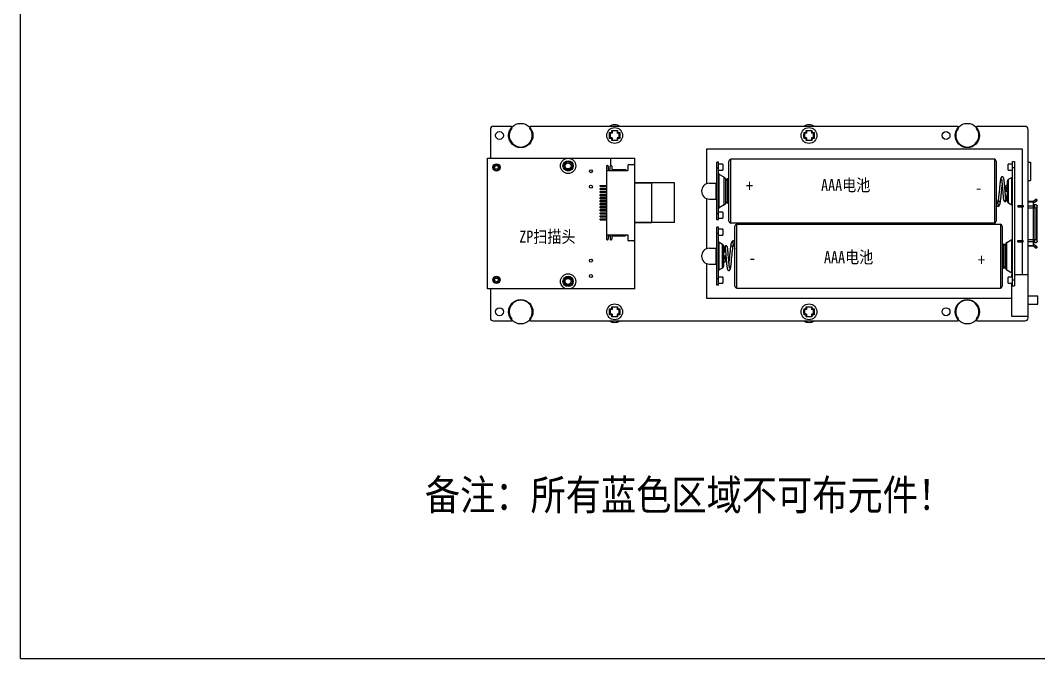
# Model space of a CAD drawing. Extents: x 0 to 297, y 0 to 210.
# Drawn here: x 0 to 167.6, y 0 to 105 of the extents above; entities that cross this region are included whole.
import ezdxf

# ---------------------------------------------------------------- set-up
doc = ezdxf.new("R2010")
doc.units = 0
doc.header["$LTSCALE"] = 16.335
doc.linetypes.add('HIDDEN', pattern=[0.2, 0.1, -0.1])
doc.layers.get('0').update_dxf_attribs({"linetype": 'CONTINUOUS'})
doc.layers.add('02___PRT_ALL_AXES', color=7, linetype='CONTINUOUS')
doc.layers.add('COOL', color=153, linetype='HIDDEN')
doc.styles.get("Standard").update_dxf_attribs({"font": 'txt', "width": 0.85})

msp = doc.modelspace()

# ---------------------------------------------------------------- linework, layer by layer
at = {"color": 7, "linetype": 'CONTINUOUS'}
for p, q in [((0, 0), (0, 210)), ((80.72, 87.56), (77.87, 87.56)), ((154.22, 87.56), (84.02, 87.56)), ((165.37, 87.56), (157.52, 87.56)), ((77.37, 87.06), (77.37, 82.31)), ((97, 86.53), (97.07, 86.46)), ((97, 85.58), (97.07, 85.66)), ((97.07, 86.46), (97.07, 85.66)), ((97.42, 86.46), (97.07, 86.46)), ((97.42, 85.66), (97.07, 85.66)), ((97.42, 86.46), (97.33, 86.55)), ((97.42, 85.66), (97.33, 85.57)), ((97.35, 86.88), (97.42, 86.81)), ((97.42, 86.81), (97.42, 86.46)), ((98.22, 86.81), (97.42, 86.81)), ((97.42, 85.66), (97.42, 85.31)), ((98.3, 86.88), (98.22, 86.81)), ((98.22, 86.81), (98.22, 86.46)), ((98.22, 86.46), (98.31, 86.55)), ((98.57, 86.46), (98.22, 86.46)), ((98.22, 85.66), (98.22, 85.31)), ((98.22, 85.66), (98.31, 85.57)), ((98.57, 85.66), (98.22, 85.66)), ((98.65, 86.53), (98.57, 86.46)), ((98.57, 85.66), (98.57, 86.46)), ((98.65, 85.58), (98.57, 85.66)), ((129, 86.53), (129.07, 86.46)), ((129, 85.58), (129.07, 85.66)), ((129.07, 86.46), (129.07, 85.66)), ((129.42, 86.46), (129.07, 86.46)), ((129.42, 85.66), (129.07, 85.66)), ((129.42, 86.46), (129.33, 86.55)), ((129.42, 85.66), (129.33, 85.57)), ((129.35, 86.88), (129.42, 86.81)), ((129.42, 86.81), (129.42, 86.46)), ((130.22, 86.81), (129.42, 86.81)), ((129.42, 85.66), (129.42, 85.31)), ((130.3, 86.88), (130.22, 86.81)), ((130.22, 86.81), (130.22, 86.46)), ((130.22, 86.46), (130.31, 86.55)), ((130.57, 86.46), (130.22, 86.46)), ((130.57, 85.66), (130.22, 85.66)), ((130.22, 85.66), (130.22, 85.31)), ((130.22, 85.66), (130.31, 85.57)), ((130.65, 86.53), (130.57, 86.46)), ((130.57, 85.66), (130.57, 86.46)), ((130.65, 85.58), (130.57, 85.66)), ((165.87, 56.06), (165.87, 87.06)), ((97.35, 85.23), (97.42, 85.31)), ((97.42, 85.31), (98.22, 85.31)), ((98.3, 85.23), (98.22, 85.31)), ((129.35, 85.23), (129.42, 85.31)), ((129.42, 85.31), (130.22, 85.31)), ((130.3, 85.23), (130.22, 85.31)), ((76.87, 60.81), (76.87, 82.31)), ((76.87, 82.31), (101.17, 82.31)), ((97.17, 81.11), (97.17, 82.31)), ((101.17, 60.81), (101.17, 82.31)), ((116.92, 71.66), (116.92, 82.16)), ((160.32, 82.16), (116.92, 82.16)), ((160.32, 82.16), (160.32, 71.66)), ((96.47, 81.01), (96.47, 69.01)), ((96.57, 81.11), (96.67, 81.11)), ((96.77, 81.01), (96.77, 80.54)), ((97.07, 80.54), (97.07, 81.01)), ((97.17, 81.11), (97.27, 81.11)), ((97.37, 81.01), (97.37, 80.54)), ((99.97, 81.11), (99.97, 80.31)), ((100.17, 81.31), (100.97, 81.31)), ((114.62, 72.16), (114.62, 81.66)), ((114.92, 81.66), (114.62, 81.66)), ((114.92, 80.66), (114.62, 80.66)), ((114.92, 72.16), (114.92, 81.66)), ((115.62, 81.36), (114.92, 81.36)), ((115.62, 81.36), (115.62, 80.36)), ((116.62, 71.96), (116.62, 81.86)), ((160.62, 81.86), (160.62, 71.96)), ((163.32, 81.36), (162.62, 81.36)), ((162.62, 80.36), (162.62, 81.36)), ((163.32, 81.81), (163.62, 81.81)), ((163.32, 61.31), (163.32, 81.81)), ((163.32, 80.81), (163.62, 80.81)), ((163.62, 81.81), (163.62, 61.31)), ((165.87, 81.66), (166.27, 81.66)), ((166.27, 81.66), (166.27, 78.66)), ((96.47, 80.31), (99.97, 80.31)), ((96.87, 80.44), (96.97, 80.44)), ((97.47, 80.44), (99.57, 80.44)), ((114.92, 80.36), (115.62, 80.36)), ((115.02, 74.15), (115.02, 79.67)), ((115.87, 79.18), (115.02, 79.67)), ((115.87, 74.64), (115.87, 79.18)), ((116.42, 74.91), (116.42, 78.91)), ((116.62, 78.91), (116.42, 78.91)), ((162.62, 80.36), (163.32, 80.36)), ((162.67, 78.85), (163.22, 79.17)), ((162.67, 74.96), (162.67, 78.85)), ((163.22, 74.65), (163.22, 79.17)), ((95.42, 77.66), (95.42, 77.86)), ((95.42, 77.86), (96.47, 77.86)), ((95.42, 77.66), (96.47, 77.66)), ((95.42, 77.16), (95.42, 77.36)), ((95.42, 77.36), (96.47, 77.36)), ((95.42, 77.16), (96.47, 77.16)), ((95.52, 77.86), (95.52, 77.66)), ((95.52, 77.36), (95.52, 77.16)), ((96.06, 77.66), (96.06, 77.86)), ((96.06, 77.16), (96.06, 77.36)), ((96.15, 77.66), (96.15, 77.86)), ((96.15, 77.16), (96.15, 77.36)), ((96.25, 77.86), (96.25, 77.66)), ((96.25, 77.36), (96.25, 77.16)), ((107.69, 78.26), (101.17, 78.26)), ((101.17, 78.25), (103.97, 78.25)), ((103.97, 71.76), (103.97, 78.26)), ((107.69, 71.76), (107.69, 78.26)), ((113.42, 78.21), (114.62, 78.21)), ((114.52, 75.61), (114.52, 78.21)), ((116.12, 75.07), (116.12, 78.74)), ((161.16, 77.31), (161.11, 76.85)), ((161.17, 77.46), (161.16, 77.31)), ((161.49, 76.67), (161.56, 77.31)), ((161.56, 77.31), (161.57, 77.43)), ((161.57, 77.43), (161.58, 77.55)), ((161.58, 77.55), (161.59, 77.66)), ((161.59, 77.66), (161.6, 77.78)), ((161.62, 77.82), (161.63, 77.71)), ((161.63, 77.71), (161.64, 77.6)), ((161.64, 77.6), (161.65, 77.48)), ((161.65, 77.48), (161.66, 77.36)), ((161.66, 77.36), (161.67, 77.24)), ((161.67, 77.24), (161.7, 76.93)), ((162.05, 77.48), (162.04, 77.61)), ((162.06, 77.34), (162.05, 77.48)), ((162.09, 77.14), (162.08, 77.1)), ((162.42, 78.42), (162.42, 75.4)), ((165.87, 78.66), (166.27, 78.66)), ((95.42, 76.66), (95.42, 76.86)), ((95.42, 76.86), (96.47, 76.86)), ((95.42, 76.66), (96.47, 76.66)), ((95.42, 76.16), (95.42, 76.36)), ((95.42, 76.36), (96.47, 76.36)), ((95.42, 76.16), (96.47, 76.16)), ((95.42, 75.66), (95.42, 75.86)), ((95.42, 75.86), (96.47, 75.86)), ((95.42, 75.66), (96.47, 75.66)), ((95.52, 76.86), (95.52, 76.66)), ((95.52, 76.36), (95.52, 76.16)), ((95.52, 75.86), (95.52, 75.66)), ((96.06, 76.66), (96.06, 76.86)), ((96.06, 76.16), (96.06, 76.36)), ((96.06, 75.66), (96.06, 75.86)), ((96.15, 76.66), (96.15, 76.86)), ((96.15, 76.16), (96.15, 76.36)), ((96.15, 75.66), (96.15, 75.86)), ((96.25, 76.86), (96.25, 76.66)), ((96.25, 76.36), (96.25, 76.16)), ((96.25, 75.86), (96.25, 75.66)), ((113.42, 75.61), (114.62, 75.61)), ((161.11, 76.85), (161.1, 76.69)), ((161.47, 76.41), (161.48, 76.54)), ((161.48, 76.54), (161.49, 76.67)), ((161.7, 76.93), (161.72, 76.67)), ((161.72, 76.67), (161.73, 76.55)), ((161.73, 76.55), (161.74, 76.42)), ((162.12, 76.59), (162.11, 76.74)), ((162.22, 77.02), (162.22, 76.96)), ((162.22, 76.96), (162.22, 76.91)), ((162.22, 76.91), (162.42, 76.91)), ((162.24, 75.52), (162.24, 75.53)), ((162.39, 75.98), (162.4, 76.04)), ((162.4, 76.1), (162.41, 76.17)), ((162.4, 76.04), (162.4, 76.1)), ((162.41, 76.26), (162.42, 76.36)), ((162.41, 76.17), (162.41, 76.26)), ((167.23, 75.58), (166.8, 75.28)), ((167.21, 75.26), (167.07, 75.46)), ((167.23, 75.58), (167.37, 75.37)), ((95.42, 75.16), (95.42, 75.36)), ((95.42, 75.36), (96.47, 75.36)), ((95.42, 75.16), (96.47, 75.16)), ((95.42, 74.66), (95.42, 74.86)), ((95.42, 74.86), (96.47, 74.86)), ((95.42, 74.66), (96.47, 74.66)), ((95.42, 74.16), (95.42, 74.36)), ((95.42, 74.36), (96.47, 74.36)), ((95.42, 74.16), (96.47, 74.16)), ((95.42, 73.66), (95.42, 73.86)), ((95.42, 73.86), (96.47, 73.86)), ((95.52, 75.36), (95.52, 75.16)), ((95.52, 74.86), (95.52, 74.66)), ((95.52, 74.36), (95.52, 74.16)), ((95.52, 73.86), (95.52, 73.66)), ((96.06, 75.16), (96.06, 75.36)), ((96.06, 74.66), (96.06, 74.86)), ((96.06, 74.16), (96.06, 74.36)), ((96.06, 73.66), (96.06, 73.86)), ((96.15, 75.16), (96.15, 75.36)), ((96.15, 74.66), (96.15, 74.86)), ((96.15, 74.16), (96.15, 74.36)), ((96.15, 73.66), (96.15, 73.86)), ((96.25, 75.36), (96.25, 75.16)), ((96.25, 74.86), (96.25, 74.66)), ((96.25, 74.36), (96.25, 74.16)), ((96.25, 73.86), (96.25, 73.66)), ((115.87, 74.64), (115.02, 74.15)), ((116.62, 74.91), (116.42, 74.91)), ((160.87, 74.41), (160.89, 74.41)), ((160.94, 74.8), (160.94, 74.8)), ((162.67, 74.96), (163.22, 74.65)), ((164.18, 74.56), (165.08, 74.56)), ((164.18, 74.56), (164.18, 74.31)), ((164.18, 74.31), (165.08, 74.31)), ((165.08, 74.56), (165.08, 74.31)), ((165.87, 75.27), (166.77, 75.27)), ((165.87, 75.13), (166.77, 75.13)), ((165.87, 74.49), (166.77, 74.49)), ((165.87, 74.17), (166.77, 74.17)), ((166.77, 67.85), (166.77, 75.27)), ((167.21, 74.66), (166.77, 74.66)), ((166.77, 74.16), (167.21, 74.16)), ((166.8, 74.16), (166.8, 68.96)), ((166.95, 75.07), (167.37, 75.37)), ((166.95, 74.66), (166.95, 74.16)), ((167.37, 73.96), (167.22, 73.96)), ((167.22, 69.16), (167.22, 73.96)), ((167.37, 68.66), (167.37, 74.46)), ((95.42, 73.66), (96.47, 73.66)), ((95.42, 73.16), (95.42, 73.36)), ((95.42, 73.36), (96.47, 73.36)), ((95.42, 73.16), (96.47, 73.16)), ((95.42, 72.66), (95.42, 72.86)), ((95.42, 72.86), (96.47, 72.86)), ((95.42, 72.66), (96.47, 72.66)), ((95.42, 72.16), (95.42, 72.36)), ((95.42, 72.36), (96.47, 72.36)), ((95.42, 72.16), (96.47, 72.16)), ((95.52, 73.36), (95.52, 73.16)), ((95.52, 72.86), (95.52, 72.66)), ((95.52, 72.36), (95.52, 72.16)), ((96.06, 73.16), (96.06, 73.36)), ((96.06, 72.66), (96.06, 72.86)), ((96.06, 72.16), (96.06, 72.36)), ((96.15, 73.16), (96.15, 73.36)), ((96.15, 72.66), (96.15, 72.86)), ((96.15, 72.16), (96.15, 72.36)), ((96.25, 73.36), (96.25, 73.16)), ((96.25, 72.86), (96.25, 72.66)), ((96.25, 72.36), (96.25, 72.16)), ((114.92, 73.16), (114.62, 73.16)), ((114.92, 72.16), (114.62, 72.16)), ((115.62, 73.46), (114.92, 73.46)), ((114.92, 72.46), (115.62, 72.46)), ((115.62, 73.46), (115.62, 72.46)), ((101.17, 71.77), (103.97, 71.77)), ((107.69, 71.76), (101.17, 71.76)), ((114.92, 70.96), (114.62, 70.96)), ((114.62, 61.46), (114.62, 70.96)), ((114.92, 61.46), (114.92, 70.96)), ((115.62, 70.66), (114.92, 70.66)), ((115.62, 70.66), (115.62, 69.66)), ((160.32, 71.66), (116.92, 71.66)), ((117.62, 61.26), (117.62, 71.16)), ((117.92, 71.46), (161.32, 71.46)), ((117.92, 60.96), (117.92, 71.46)), ((161.32, 71.46), (161.32, 60.96)), ((161.62, 71.16), (161.62, 61.26)), ((96.47, 69.71), (99.97, 69.71)), ((96.57, 68.91), (96.67, 68.91)), ((96.77, 69.48), (96.77, 69.01)), ((96.87, 69.58), (96.97, 69.58)), ((97.07, 69.48), (97.07, 69.01)), ((97.17, 68.91), (97.27, 68.91)), ((97.37, 69.48), (97.37, 69.01)), ((97.47, 69.58), (99.57, 69.58)), ((99.97, 69.71), (99.97, 68.91)), ((114.92, 69.96), (114.62, 69.96)), ((114.92, 69.66), (115.62, 69.66)), ((162.37, 68.48), (163.22, 68.97)), ((163.22, 63.45), (163.22, 68.97)), ((164.18, 68.81), (165.08, 68.81)), ((164.18, 68.56), (164.18, 68.81)), ((165.08, 68.56), (165.08, 68.81)), ((165.87, 68.94), (166.77, 68.94)), ((166.77, 68.96), (167.21, 68.96)), ((166.95, 68.96), (166.95, 68.46)), ((167.22, 69.16), (167.37, 69.16)), ((100.97, 68.71), (100.17, 68.71)), ((113.42, 67.51), (114.62, 67.51)), ((114.52, 64.91), (114.52, 67.51)), ((115.57, 68.15), (115.02, 68.47)), ((115.02, 63.95), (115.02, 68.47)), ((115.57, 64.26), (115.57, 68.15)), ((115.82, 64.7), (115.82, 67.72)), ((115.86, 67.14), (115.85, 67.08)), ((115.85, 67.08), (115.85, 67.02)), ((116.01, 67.59), (116.01, 67.58)), ((116.01, 67.58), (116.01, 67.58)), ((117.31, 68.32), (117.31, 68.32)), ((117.33, 68), (117.34, 68.03)), ((117.59, 68.6), (117.59, 68.6)), ((161.62, 68.21), (161.82, 68.21)), ((161.82, 68.21), (161.82, 64.21)), ((162.12, 68.04), (162.12, 64.37)), ((162.37, 63.94), (162.37, 68.48)), ((164.18, 68.56), (165.08, 68.56)), ((165.87, 68.62), (166.77, 68.62)), ((165.87, 67.98), (166.77, 67.98)), ((166.77, 67.85), (165.87, 67.85)), ((166.77, 68.46), (167.21, 68.46)), ((166.8, 67.84), (167.23, 67.54)), ((167.37, 67.74), (166.95, 68.04)), ((167.07, 67.65), (167.21, 67.86)), ((167.37, 67.74), (167.23, 67.54)), ((115.83, 66.86), (115.82, 66.75)), ((116.02, 66.21), (115.82, 66.21)), ((115.84, 66.95), (115.83, 66.86)), ((115.85, 67.02), (115.84, 66.95)), ((116.02, 66.16), (116.02, 66.21)), ((116.03, 66.1), (116.02, 66.16)), ((116.03, 66.03), (116.03, 66.1)), ((116.03, 65.97), (116.03, 66.03)), ((116.03, 65.92), (116.03, 65.97)), ((116.04, 65.86), (116.03, 65.92)), ((116.04, 65.81), (116.04, 65.86)), ((116.04, 65.77), (116.04, 65.81)), ((116.04, 65.73), (116.04, 65.77)), ((116.13, 66.47), (116.14, 66.31)), ((116.13, 65.7), (116.14, 65.74)), ((116.14, 65.79), (116.15, 65.84)), ((116.14, 65.74), (116.14, 65.79)), ((116.15, 65.89), (116.16, 65.94)), ((116.15, 65.84), (116.15, 65.89)), ((116.16, 65.94), (116.16, 66.01)), ((116.16, 66), (116.18, 65.79)), ((116.18, 65.79), (116.19, 65.65)), ((116.19, 65.65), (116.2, 65.52)), ((116.2, 65.52), (116.21, 65.39)), ((116.52, 66.52), (116.51, 66.65)), ((116.53, 66.39), (116.52, 66.52)), ((116.59, 65.71), (116.58, 65.82)), ((116.61, 65.44), (116.6, 65.55)), ((116.62, 65.34), (116.61, 65.44)), ((116.65, 65.45), (116.64, 65.35)), ((116.66, 65.54), (116.65, 65.45)), ((116.67, 65.64), (116.66, 65.54)), ((116.68, 65.75), (116.67, 65.64)), ((116.7, 65.91), (116.68, 65.75)), ((116.75, 66.42), (116.7, 65.91)), ((116.77, 66.61), (116.75, 66.42)), ((116.78, 66.73), (116.77, 66.61)), ((117.06, 65.48), (117.07, 65.6)), ((117.07, 65.6), (117.08, 65.74)), ((117.08, 65.74), (117.15, 66.39)), ((113.42, 64.91), (114.62, 64.91)), ((115.57, 64.26), (115.02, 63.95)), ((116.63, 65.24), (116.62, 65.34)), ((116.64, 65.26), (116.63, 65.21)), ((116.63, 65.15), (116.63, 65.24)), ((116.64, 65.06), (116.63, 65.15)), ((116.64, 65.35), (116.64, 65.26)), ((161.62, 64.21), (161.82, 64.21)), ((162.37, 63.94), (163.22, 63.45)), ((114.92, 62.46), (114.62, 62.46)), ((115.62, 62.76), (114.92, 62.76)), ((115.62, 62.76), (115.62, 61.76)), ((163.32, 62.76), (162.62, 62.76)), ((162.62, 61.76), (162.62, 62.76)), ((163.32, 63.16), (163.12, 63.16)), ((163.12, 63.16), (163.12, 62.76)), ((163.32, 62.31), (163.62, 62.31)), ((165.87, 63.16), (163.62, 63.16)), ((101.17, 60.81), (76.87, 60.81)), ((77.37, 60.81), (77.37, 56.06)), ((114.92, 61.46), (114.62, 61.46)), ((114.92, 61.76), (115.62, 61.76)), ((117.92, 60.96), (161.32, 60.96)), ((162.62, 61.76), (163.32, 61.76)), ((163.12, 61.76), (163.12, 56.36)), ((163.32, 61.31), (163.62, 61.31)), ((167.47, 59.61), (165.87, 59.61)), ((167.47, 58.31), (167.47, 59.61)), ((97, 57.53), (97.07, 57.46)), ((97.07, 57.46), (97.07, 56.66)), ((97.42, 57.46), (97.07, 57.46)), ((97.42, 57.46), (97.33, 57.55)), ((97.35, 57.88), (97.42, 57.81)), ((98.22, 57.81), (97.42, 57.81)), ((97.42, 57.81), (97.42, 57.46)), ((98.3, 57.88), (98.22, 57.81)), ((98.22, 57.81), (98.22, 57.46)), ((98.22, 57.46), (98.31, 57.55)), ((98.57, 57.46), (98.22, 57.46)), ((98.65, 57.53), (98.57, 57.46)), ((98.57, 56.66), (98.57, 57.46)), ((129, 57.53), (129.07, 57.46)), ((129.42, 57.46), (129.07, 57.46)), ((129.07, 57.46), (129.07, 56.66)), ((129.42, 57.46), (129.33, 57.55)), ((129.35, 57.88), (129.42, 57.81)), ((130.22, 57.81), (129.42, 57.81)), ((129.42, 57.81), (129.42, 57.46)), ((130.3, 57.88), (130.22, 57.81)), ((130.22, 57.81), (130.22, 57.46)), ((130.22, 57.46), (130.31, 57.55)), ((130.57, 57.46), (130.22, 57.46)), ((130.65, 57.53), (130.57, 57.46)), ((130.57, 56.66), (130.57, 57.46)), ((165.87, 58.31), (167.47, 58.31)), ((77.87, 55.56), (80.72, 55.56)), ((84.02, 55.56), (154.22, 55.56)), ((97, 56.58), (97.07, 56.66)), ((97.42, 56.66), (97.07, 56.66)), ((97.42, 56.66), (97.33, 56.57)), ((97.35, 56.23), (97.42, 56.31)), ((97.42, 56.66), (97.42, 56.31)), ((97.42, 56.31), (98.22, 56.31)), ((98.22, 56.66), (98.31, 56.57)), ((98.57, 56.66), (98.22, 56.66)), ((98.22, 56.66), (98.22, 56.31)), ((98.3, 56.23), (98.22, 56.31)), ((98.65, 56.58), (98.57, 56.66)), ((129, 56.58), (129.07, 56.66)), ((129.42, 56.66), (129.07, 56.66)), ((129.42, 56.66), (129.33, 56.57)), ((129.35, 56.23), (129.42, 56.31)), ((129.42, 56.66), (129.42, 56.31)), ((129.42, 56.31), (130.22, 56.31)), ((130.57, 56.66), (130.22, 56.66)), ((130.22, 56.66), (130.31, 56.57)), ((130.22, 56.66), (130.22, 56.31)), ((130.3, 56.23), (130.22, 56.31)), ((130.65, 56.58), (130.57, 56.66)), ((157.52, 55.56), (165.37, 55.56)), ((163.12, 56.36), (165.87, 56.36)), ((0, 0), (297, 0))]:
    msp.add_line(p, q, dxfattribs=at)
at = {"color": 5, "linetype": 'CONTINUOUS'}
for p, q in [((112.93, 83.81), (112.93, 78.11)), ((164.93, 83.81), (112.93, 83.81)), ((164.93, 74.56), (164.93, 83.81)), ((112.93, 75.7), (112.93, 67.41)), ((164.93, 68.81), (164.93, 74.31)), ((164.93, 63.16), (164.93, 68.56)), ((112.93, 65.01), (112.93, 59.31)), ((112.93, 59.31), (163.12, 59.31))]:
    msp.add_line(p, q, dxfattribs=at)
at = {"color": 7, "linetype": 'CONTINUOUS'}
for points in [[(161.63, 79.26), (161.61, 79.26), (161.57, 79.25), (161.53, 79.24), (161.5, 79.22), (161.48, 79.2), (161.46, 79.18), (161.44, 79.16), (161.43, 79.14), (161.42, 79.12), (161.41, 79.1), (161.4, 79.08), (161.39, 79.05), (161.38, 79.03), (161.38, 79.01), (161.37, 78.99), (161.36, 78.96), (161.36, 78.94), (161.35, 78.91), (161.35, 78.88), (161.34, 78.85), (161.33, 78.82), (161.33, 78.79), (161.32, 78.75), (161.32, 78.71), (161.31, 78.68), (161.3, 78.63), (161.3, 78.59), (161.29, 78.55), (161.28, 78.5), (161.28, 78.45), (161.27, 78.4), (161.27, 78.35), (161.26, 78.3), (161.25, 78.24), (161.25, 78.18), (161.24, 78.12), (161.23, 78.06), (161.23, 78), (161.22, 77.94), (161.21, 77.88), (161.21, 77.81), (161.2, 77.74), (161.19, 77.67), (161.19, 77.6), (161.17, 77.46)], [(161.48, 78.93), (161.48, 78.94), (161.48, 78.94), (161.48, 78.93), (161.48, 78.93), (161.48, 78.93), (161.48, 78.92), (161.49, 78.91), (161.49, 78.9), (161.49, 78.88), (161.5, 78.87), (161.5, 78.85), (161.5, 78.83), (161.51, 78.81), (161.51, 78.79), (161.52, 78.77), (161.52, 78.75), (161.52, 78.72), (161.53, 78.69), (161.53, 78.66), (161.54, 78.63), (161.54, 78.6), (161.55, 78.57), (161.55, 78.54), (161.55, 78.5), (161.56, 78.47), (161.56, 78.43), (161.57, 78.39), (161.57, 78.35), (161.58, 78.31), (161.58, 78.26), (161.59, 78.22), (161.59, 78.17), (161.6, 78.13), (161.6, 78.08), (161.6, 78.03), (161.61, 77.98), (161.61, 77.93), (161.62, 77.88), (161.62, 77.82)], [(162.04, 77.61), (162.04, 77.68), (162.03, 77.75), (162.02, 77.81), (162.02, 77.87), (162.01, 77.94), (162.01, 78), (162, 78.06), (162, 78.12), (161.99, 78.17), (161.99, 78.23), (161.98, 78.28), (161.98, 78.33), (161.97, 78.38), (161.96, 78.43), (161.96, 78.48), (161.95, 78.52), (161.95, 78.57), (161.94, 78.61), (161.94, 78.65), (161.93, 78.69), (161.93, 78.72), (161.92, 78.76), (161.92, 78.79), (161.91, 78.83), (161.91, 78.86), (161.9, 78.88), (161.9, 78.91), (161.89, 78.94), (161.88, 78.96), (161.88, 78.99), (161.87, 79.01), (161.87, 79.03), (161.86, 79.05), (161.85, 79.07), (161.85, 79.09), (161.84, 79.11), (161.83, 79.13), (161.82, 79.14), (161.8, 79.16), (161.79, 79.18), (161.77, 79.2), (161.74, 79.22), (161.71, 79.24), (161.67, 79.25), (161.64, 79.26), (161.63, 79.26)], [(161.6, 77.78), (161.61, 77.88), (161.62, 77.91)], [(162.11, 76.74), (162.1, 76.89), (162.06, 77.34)], [(162.13, 77.55), (162.13, 77.53), (162.12, 77.51), (162.12, 77.48), (162.12, 77.46), (162.11, 77.43), (162.11, 77.4), (162.11, 77.38), (162.11, 77.35), (162.1, 77.31), (162.1, 77.28), (162.1, 77.25), (162.09, 77.22), (162.09, 77.14)], [(162.36, 77.86), (162.36, 77.86), (162.33, 77.86), (162.3, 77.85), (162.28, 77.84), (162.25, 77.83), (162.23, 77.81), (162.21, 77.79), (162.2, 77.77), (162.18, 77.75), (162.17, 77.74), (162.17, 77.72), (162.16, 77.7), (162.16, 77.69), (162.15, 77.67), (162.15, 77.66), (162.14, 77.64), (162.14, 77.63), (162.14, 77.61), (162.14, 77.59), (162.13, 77.57), (162.13, 77.55)], [(162.18, 77.59), (162.18, 77.58), (162.18, 77.58), (162.18, 77.58), (162.18, 77.57), (162.19, 77.56), (162.19, 77.55), (162.19, 77.54), (162.19, 77.53), (162.19, 77.52), (162.19, 77.5), (162.19, 77.49), (162.2, 77.47), (162.2, 77.45), (162.2, 77.43), (162.2, 77.41), (162.2, 77.39), (162.2, 77.37), (162.2, 77.35), (162.21, 77.32), (162.21, 77.3), (162.21, 77.27), (162.21, 77.24), (162.21, 77.21), (162.21, 77.18), (162.21, 77.15), (162.22, 77.12), (162.22, 77.09), (162.22, 77.06), (162.22, 77.02)], [(162.42, 77.85), (162.42, 77.85), (162.39, 77.86), (162.36, 77.86)], [(160.94, 74.8), (160.94, 74.8), (160.93, 74.81), (160.91, 74.83), (160.89, 74.86), (160.87, 74.9), (160.85, 74.95), (160.82, 75.01), (160.8, 75.08), (160.77, 75.16), (160.74, 75.24), (160.72, 75.34), (160.69, 75.44), (160.66, 75.56), (160.63, 75.68), (160.62, 75.7)], [(161.1, 76.69), (161.08, 76.53), (161.07, 76.45), (161.07, 76.37), (161.06, 76.29), (161.05, 76.21), (161.04, 76.13), (161.03, 76.05), (161.02, 75.97), (161.02, 75.9), (161.01, 75.82), (161, 75.75), (160.99, 75.67), (160.98, 75.6), (160.97, 75.53), (160.96, 75.46), (160.95, 75.39), (160.94, 75.32), (160.94, 75.26), (160.93, 75.2), (160.92, 75.14), (160.91, 75.08)], [(161.3, 75.04), (161.31, 75.08), (161.32, 75.13), (161.33, 75.18), (161.33, 75.23), (161.34, 75.29), (161.35, 75.34), (161.36, 75.4), (161.36, 75.45), (161.37, 75.51), (161.38, 75.57), (161.39, 75.63), (161.39, 75.7), (161.4, 75.76), (161.41, 75.82), (161.41, 75.88), (161.42, 75.95), (161.43, 76.01), (161.44, 76.08), (161.44, 76.14), (161.45, 76.21), (161.46, 76.28), (161.47, 76.41)], [(161.74, 76.42), (161.74, 76.36), (161.75, 76.3), (161.75, 76.24), (161.76, 76.18), (161.76, 76.12), (161.77, 76.06), (161.78, 76), (161.78, 75.94), (161.79, 75.89), (161.79, 75.84), (161.8, 75.79), (161.8, 75.74), (161.81, 75.69), (161.81, 75.65), (161.82, 75.6), (161.83, 75.57), (161.83, 75.53), (161.84, 75.49), (161.85, 75.46), (161.85, 75.46)], [(161.85, 75.46), (161.85, 75.45), (161.85, 75.43), (161.86, 75.41), (161.86, 75.4), (161.87, 75.39), (161.87, 75.37), (161.88, 75.36), (161.89, 75.34), (161.89, 75.33), (161.9, 75.31), (161.92, 75.3)], [(162.09, 75.21), (162.09, 75.21), (162.13, 75.22), (162.16, 75.22), (162.18, 75.24), (162.21, 75.25), (162.23, 75.27), (162.25, 75.29), (162.26, 75.31), (162.27, 75.32), (162.28, 75.34), (162.29, 75.36), (162.3, 75.37), (162.3, 75.39), (162.31, 75.4), (162.31, 75.42), (162.31, 75.44), (162.32, 75.45), (162.32, 75.47), (162.33, 75.49), (162.33, 75.51), (162.33, 75.53), (162.34, 75.55), (162.34, 75.58), (162.35, 75.6), (162.35, 75.62), (162.35, 75.65), (162.36, 75.67), (162.36, 75.7), (162.36, 75.72), (162.37, 75.75), (162.37, 75.78), (162.37, 75.8), (162.37, 75.83), (162.38, 75.86), (162.38, 75.89), (162.38, 75.92), (162.39, 75.98)], [(162.23, 75.56), (162.23, 75.58), (162.22, 75.62), (162.21, 75.66), (162.21, 75.71), (162.2, 75.76), (162.19, 75.82), (162.19, 75.88), (162.18, 75.94), (162.17, 76.01), (162.17, 76.08), (162.16, 76.15), (162.16, 76.22), (162.15, 76.29), (162.14, 76.37), (162.14, 76.44), (162.13, 76.52), (162.12, 76.59)], [(162.24, 75.53), (162.24, 75.53), (162.23, 75.56)], [(162.24, 75.51), (162.24, 75.51), (162.25, 75.51), (162.25, 75.51), (162.24, 75.51), (162.24, 75.51), (162.24, 75.52), (162.24, 75.52)], [(160.62, 74.56), (160.64, 74.54), (160.66, 74.52)], [(160.66, 74.52), (160.66, 74.51), (160.7, 74.48)], [(160.7, 74.48), (160.73, 74.46), (160.77, 74.43), (160.82, 74.42), (160.87, 74.41)], [(160.91, 75.08), (160.9, 75.06), (160.89, 75), (160.88, 74.95), (160.87, 74.91)], [(160.89, 74.41), (160.93, 74.41), (160.99, 74.42), (161.04, 74.45), (161.09, 74.49), (161.13, 74.53), (161.16, 74.57), (161.19, 74.63), (161.21, 74.68), (161.23, 74.75), (161.26, 74.82), (161.28, 74.9), (161.29, 74.99), (161.3, 75.04)], [(161.92, 75.3), (161.93, 75.28), (161.95, 75.26), (161.97, 75.25), (161.99, 75.23), (162.02, 75.22), (162.05, 75.22), (162.08, 75.21), (162.09, 75.21)], [(116.16, 67.9), (116.13, 67.9), (116.11, 67.89), (116.09, 67.89), (116.06, 67.88), (116.04, 67.87), (116.03, 67.85), (116.01, 67.84), (116, 67.82), (115.99, 67.81), (115.98, 67.8), (115.97, 67.78), (115.96, 67.77), (115.96, 67.76), (115.95, 67.74), (115.95, 67.73), (115.94, 67.72), (115.94, 67.7), (115.93, 67.69), (115.93, 67.68), (115.93, 67.66), (115.92, 67.65), (115.92, 67.63), (115.92, 67.61), (115.91, 67.59), (115.91, 67.57), (115.91, 67.55), (115.9, 67.53), (115.9, 67.51), (115.9, 67.48), (115.89, 67.46), (115.89, 67.43), (115.89, 67.4), (115.88, 67.38), (115.88, 67.35), (115.88, 67.32), (115.87, 67.29), (115.87, 67.26), (115.87, 67.23), (115.86, 67.2), (115.86, 67.14)], [(116, 67.6), (116, 67.6), (116, 67.61), (116, 67.61), (116, 67.6), (116, 67.6), (116, 67.6), (116, 67.59), (116.01, 67.59)], [(116.01, 67.58), (116.01, 67.56), (116.02, 67.53), (116.02, 67.5), (116.03, 67.46), (116.04, 67.41), (116.04, 67.36), (116.05, 67.3), (116.06, 67.24), (116.06, 67.17), (116.07, 67.1), (116.08, 67.03), (116.09, 66.95), (116.09, 66.88), (116.1, 66.8), (116.11, 66.72), (116.11, 66.64), (116.12, 66.55), (116.13, 66.47)], [(116.4, 67.65), (116.4, 67.67), (116.39, 67.68), (116.39, 67.69), (116.39, 67.7), (116.38, 67.71), (116.38, 67.73), (116.37, 67.74), (116.37, 67.75), (116.36, 67.76), (116.36, 67.77), (116.35, 67.79), (116.34, 67.8), (116.33, 67.81), (116.32, 67.82), (116.31, 67.84), (116.3, 67.85), (116.28, 67.86), (116.26, 67.87), (116.24, 67.88), (116.22, 67.89), (116.2, 67.9), (116.18, 67.9), (116.16, 67.9)], [(116.51, 66.65), (116.51, 66.72), (116.5, 66.79), (116.49, 66.85), (116.49, 66.92), (116.48, 66.98), (116.48, 67.04), (116.47, 67.1), (116.47, 67.16), (116.46, 67.22), (116.45, 67.28), (116.45, 67.33), (116.44, 67.38), (116.44, 67.43), (116.43, 67.48), (116.42, 67.52), (116.42, 67.56), (116.41, 67.6), (116.4, 67.64), (116.4, 67.66)], [(116.94, 68.08), (116.94, 68.06), (116.93, 68.01), (116.92, 67.95), (116.92, 67.9), (116.91, 67.85), (116.9, 67.79), (116.89, 67.73), (116.88, 67.67), (116.88, 67.62), (116.87, 67.56), (116.86, 67.49), (116.85, 67.43), (116.85, 67.37), (116.84, 67.31), (116.83, 67.24), (116.83, 67.18), (116.82, 67.12), (116.81, 67.05), (116.81, 66.99), (116.8, 66.92), (116.79, 66.86), (116.78, 66.73)], [(117.35, 68.71), (117.34, 68.71), (117.3, 68.7), (117.26, 68.69), (117.23, 68.68), (117.19, 68.66), (117.17, 68.63), (117.14, 68.61), (117.12, 68.58), (117.1, 68.55), (117.08, 68.52), (117.06, 68.49), (117.04, 68.45), (117.03, 68.41), (117.01, 68.37), (117, 68.32), (116.98, 68.27), (116.97, 68.22), (116.96, 68.17), (116.95, 68.11), (116.94, 68.08)], [(117.15, 66.39), (117.16, 66.54), (117.17, 66.62), (117.18, 66.7), (117.18, 66.79), (117.19, 66.87), (117.2, 66.95), (117.21, 67.03), (117.22, 67.11), (117.23, 67.19), (117.24, 67.27), (117.25, 67.35), (117.26, 67.43), (117.26, 67.51), (117.27, 67.59), (117.28, 67.66), (117.29, 67.73), (117.3, 67.8), (117.31, 67.87), (117.32, 67.94), (117.33, 68)], [(117.31, 68.32), (117.31, 68.31), (117.32, 68.3), (117.33, 68.28), (117.35, 68.26), (117.36, 68.23), (117.38, 68.19), (117.4, 68.14), (117.43, 68.09), (117.45, 68.03), (117.47, 67.97), (117.49, 67.89), (117.52, 67.81), (117.54, 67.72), (117.57, 67.63), (117.59, 67.53), (117.62, 67.42), (117.62, 67.41)], [(117.34, 68.03), (117.35, 68.06), (117.36, 68.11), (117.37, 68.16), (117.38, 68.2), (117.38, 68.2)], [(117.48, 68.67), (117.45, 68.69), (117.41, 68.7), (117.37, 68.71), (117.35, 68.71)], [(117.59, 68.6), (117.57, 68.61), (117.54, 68.63), (117.51, 68.65), (117.48, 68.67)], [(117.62, 68.55), (117.61, 68.57), (117.59, 68.6)], [(115.88, 65.25), (115.89, 65.25), (115.91, 65.26), (115.93, 65.26), (115.95, 65.27), (115.97, 65.28), (115.99, 65.29), (116.01, 65.3), (116.02, 65.31), (116.04, 65.32), (116.05, 65.34), (116.06, 65.35), (116.07, 65.36), (116.07, 65.38), (116.08, 65.39), (116.08, 65.4), (116.09, 65.41), (116.09, 65.42), (116.09, 65.43), (116.1, 65.44), (116.1, 65.46), (116.1, 65.47), (116.1, 65.48), (116.11, 65.49), (116.11, 65.5), (116.11, 65.52), (116.11, 65.53), (116.11, 65.54), (116.12, 65.56), (116.12, 65.57), (116.12, 65.59), (116.12, 65.61), (116.12, 65.62), (116.13, 65.64), (116.13, 65.66), (116.13, 65.7)], [(116.06, 65.53), (116.06, 65.53), (116.06, 65.53), (116.06, 65.53), (116.06, 65.54), (116.06, 65.54), (116.06, 65.55), (116.06, 65.56), (116.06, 65.57), (116.06, 65.58), (116.06, 65.59), (116.05, 65.6), (116.05, 65.61), (116.05, 65.63), (116.05, 65.64), (116.05, 65.66), (116.05, 65.67), (116.05, 65.69), (116.04, 65.71), (116.04, 65.73)], [(116.14, 66.31), (116.15, 66.16), (116.16, 66)], [(116.21, 65.39), (116.22, 65.33), (116.22, 65.27), (116.23, 65.21), (116.23, 65.15), (116.24, 65.1), (116.24, 65.04), (116.25, 64.99), (116.25, 64.94), (116.26, 64.89), (116.26, 64.84), (116.27, 64.8), (116.27, 64.75), (116.28, 64.71), (116.28, 64.66), (116.29, 64.62), (116.29, 64.58), (116.3, 64.55), (116.3, 64.51), (116.31, 64.47), (116.31, 64.44), (116.32, 64.41), (116.32, 64.37), (116.32, 64.34), (116.33, 64.31), (116.33, 64.29), (116.34, 64.26), (116.34, 64.23), (116.35, 64.21), (116.35, 64.19), (116.36, 64.17), (116.36, 64.14), (116.37, 64.12), (116.37, 64.11), (116.38, 64.09), (116.38, 64.07), (116.39, 64.05), (116.39, 64.04), (116.4, 64.02), (116.41, 64.01), (116.41, 63.99), (116.42, 63.98), (116.43, 63.96), (116.45, 63.94), (116.46, 63.93), (116.48, 63.91), (116.5, 63.9), (116.52, 63.88), (116.54, 63.87), (116.57, 63.86), (116.59, 63.86), (116.62, 63.86)], [(116.58, 65.82), (116.56, 66), (116.56, 66.06), (116.53, 66.39)], [(116.6, 65.55), (116.59, 65.65), (116.59, 65.71)], [(116.62, 63.86), (116.63, 63.86), (116.65, 63.86), (116.68, 63.86), (116.7, 63.87), (116.73, 63.88), (116.75, 63.9), (116.77, 63.91), (116.78, 63.93), (116.79, 63.94), (116.8, 63.95), (116.81, 63.97), (116.82, 63.98), (116.83, 64), (116.84, 64.01), (116.84, 64.03), (116.85, 64.04), (116.85, 64.06), (116.86, 64.07), (116.86, 64.09), (116.87, 64.1), (116.87, 64.12), (116.88, 64.14), (116.88, 64.15), (116.89, 64.17), (116.89, 64.19), (116.9, 64.21), (116.9, 64.24), (116.91, 64.26), (116.91, 64.28), (116.91, 64.31), (116.92, 64.33), (116.92, 64.36), (116.93, 64.39), (116.93, 64.42), (116.94, 64.45), (116.94, 64.48), (116.95, 64.51), (116.95, 64.55), (116.96, 64.58), (116.96, 64.62), (116.97, 64.66), (116.97, 64.7), (116.98, 64.74), (116.98, 64.79), (116.99, 64.83), (116.99, 64.88), (117, 64.92), (117, 64.97), (117.01, 65.02), (117.02, 65.08), (117.02, 65.13), (117.03, 65.18), (117.03, 65.24), (117.04, 65.3), (117.05, 65.36), (117.06, 65.48)], [(115.82, 65.26), (115.84, 65.26), (115.86, 65.26), (115.88, 65.25)], [(116.77, 64.18), (116.77, 64.18), (116.77, 64.18), (116.77, 64.18), (116.76, 64.19), (116.76, 64.19), (116.76, 64.2), (116.76, 64.21), (116.75, 64.22), (116.75, 64.23), (116.75, 64.25), (116.74, 64.26), (116.74, 64.28), (116.74, 64.3), (116.73, 64.31), (116.73, 64.33), (116.73, 64.35), (116.72, 64.38), (116.72, 64.4), (116.72, 64.42), (116.71, 64.45), (116.71, 64.47), (116.71, 64.5), (116.7, 64.53), (116.7, 64.56), (116.69, 64.59), (116.69, 64.62), (116.69, 64.65), (116.68, 64.68), (116.68, 64.72), (116.67, 64.75), (116.67, 64.79), (116.67, 64.82), (116.66, 64.86), (116.66, 64.9), (116.65, 64.94), (116.65, 64.98), (116.65, 65.02), (116.64, 65.06)]]:
    msp.add_lwpolyline(points, dxfattribs=at)
at = {"color": 5, "linetype": 'CONTINUOUS'}
for centre in [(82.37, 86.06), (155.87, 86.06), (82.37, 57.06), (155.87, 57.06)]:
    msp.add_circle(centre, 2, dxfattribs=at)
at = {"color": 7, "linetype": 'CONTINUOUS'}
for centre, radius in [((97.82, 86.06), 1.3), ((129.82, 86.06), 1.3), ((78.87, 86.06), 0.65), ((152.37, 86.06), 0.65), ((90.16, 81.06), 1.25), ((78.37, 80.81), 0.6), ((78.37, 80.81), 0.5), ((78.37, 80.81), 0.3), ((90.16, 81.06), 0.85), ((90.16, 81.06), 0.7), ((90.16, 81.06), 0.5), ((93.91, 80.18), 0.25), ((93.91, 77.64), 0.25), ((93.91, 65.48), 0.25), ((78.37, 62.31), 0.6), ((78.37, 62.31), 0.5), ((78.37, 62.31), 0.3), ((90.16, 62.06), 1.25), ((90.16, 62.06), 0.85), ((90.16, 62.06), 0.7), ((90.16, 62.06), 0.5), ((93.91, 62.94), 0.25), ((78.87, 57.06), 0.65), ((97.82, 57.06), 1.3), ((129.82, 57.06), 1.3), ((152.37, 57.06), 0.65)]:
    msp.add_circle(centre, radius, dxfattribs=at)
for centre, radius, start, end in [((77.87, 87.06), 0.5, 90, 180), ((82.37, 86.06), 1.9, 141.7534, 38.2466), ((80.72, 87.36), 0.2, 321.7534, 90), ((84.02, 87.36), 0.2, 90, 218.2466), ((155.87, 86.06), 1.9, 141.7534, 38.2466), ((154.22, 87.36), 0.2, 321.7534, 90), ((157.52, 87.36), 0.2, 90, 218.2466), ((165.37, 87.06), 0.5, 0, 90), ((116.92, 81.86), 0.3, 90, 180), ((160.32, 81.86), 0.3, 0, 90), ((96.57, 81.01), 0.1, 90, 180), ((96.67, 81.01), 0.1, 360, 90), ((96.87, 80.54), 0.1, 180, 270), ((96.97, 80.54), 0.1, 270, 360), ((97.17, 81.01), 0.1, 90, 180), ((97.27, 81.01), 0.1, 360, 90), ((97.47, 80.54), 0.1, 180, 270), ((100.17, 81.11), 0.2, 90.0683, 179.9859), ((100.97, 81.11), 0.2, 0, 90.166), ((99.57, 80.24), 0.2, 20.6396, 90), ((115.12, 79.84), 0.2, 180, 240), ((115.62, 78.74), 0.5, 0, 60), ((116.42, 78.61), 0.3, 90, 180), ((162.92, 78.42), 0.5, 120, 180), ((163.12, 79.34), 0.2, 300, 360), ((113.42, 76.91), 1.3, 90, 270), ((162.09, 75.49), 0.149, 11.6475, 14.0897), ((115.12, 73.97), 0.2, 120, 180), ((115.62, 75.07), 0.5, 300, 360), ((116.42, 75.21), 0.3, 180, 270), ((162.92, 75.4), 0.5, 180, 240), ((163.12, 74.47), 0.2, 0, 60), ((166.77, 75.32), 0.05, 270, 305.1528), ((166.77, 75.32), 0.3, 270, 305.1528), ((116.92, 71.96), 0.3, 180, 270), ((117.92, 71.16), 0.3, 90, 180), ((160.32, 71.96), 0.3, 270, 360), ((161.32, 71.16), 0.3, 0, 90), ((96.57, 69.01), 0.1, 180, 270), ((96.67, 69.01), 0.1, 270, 0), ((96.87, 69.48), 0.1, 90, 180), ((96.97, 69.48), 0.1, 0, 90), ((97.17, 69.01), 0.1, 180, 270), ((97.27, 69.01), 0.1, 270, 0), ((97.47, 69.48), 0.1, 90, 180), ((99.57, 69.78), 0.2, 270, 339.3604), ((100.17, 68.91), 0.2, 180.0141, 270.0275), ((100.97, 68.91), 0.2, 270.1185, 0), ((163.12, 69.14), 0.2, 300, 360), ((113.42, 66.21), 1.3, 90, 270), ((115.12, 68.64), 0.2, 180, 240), ((115.32, 67.72), 0.5, 0, 60), ((116.15, 67.62), 0.149, 176.1859, 194.0212), ((161.82, 67.91), 0.3, 0, 90), ((162.62, 68.04), 0.5, 120, 180), ((166.77, 67.8), 0.3, 54.8472, 90), ((166.77, 67.8), 0.05, 54.8472, 90), ((115.12, 63.77), 0.2, 120, 180), ((115.32, 64.7), 0.5, 300, 360), ((161.82, 64.51), 0.3, 270, 360), ((162.62, 64.37), 0.5, 180, 240), ((163.12, 63.27), 0.2, 0, 60), ((117.92, 61.26), 0.3, 180, 270), ((161.32, 61.26), 0.3, 270, 360), ((82.37, 57.06), 1.9, 321.7534, 218.2466), ((155.87, 57.06), 1.9, 321.7534, 218.2466), ((77.87, 56.06), 0.5, 180, 270), ((80.72, 55.76), 0.2, 270, 38.2466), ((84.02, 55.76), 0.2, 141.7534, 270), ((154.22, 55.76), 0.2, 270, 38.2466), ((157.52, 55.76), 0.2, 141.7534, 270), ((165.37, 56.06), 0.5, 270, 360)]:
    msp.add_arc(centre, radius, start, end, dxfattribs=at)
at = {"color": 5, "linetype": 'CONTINUOUS'}
for centre, start, end in [((97.82, 86.06), 59.0038, 120.9962), ((129.82, 86.06), 59.0038, 120.9962), ((97.82, 57.06), 239.0038, 300.9962), ((129.82, 57.06), 239.0038, 300.9962)]:
    msp.add_arc(centre, 1.75, start, end, dxfattribs=at)
at = {"color": 7, "linetype": 'CONTINUOUS'}
for points, knots in [([(97, 85.58), (96.99, 85.66), (96.99, 85.82), (96.99, 86.06), (96.99, 86.3), (96.99, 86.45), (97, 86.53)], [0, 0, 0, 0, 0.248022, 0.5, 0.751978, 1, 1, 1, 1]), ([(97, 86.53), (97.05, 86.54), (97.16, 86.54), (97.28, 86.55), (97.33, 86.55)], [0, 0, 0, 0, 0.48766, 1, 1, 1, 1]), ([(97.33, 85.57), (97.28, 85.57), (97.16, 85.57), (97.05, 85.58), (97, 85.58)], [0, 0, 0, 0, 0.512341, 1, 1, 1, 1]), ([(97.33, 86.55), (97.33, 86.6), (97.34, 86.72), (97.34, 86.83), (97.35, 86.88)], [0, 0, 0, 0, 0.512353, 1, 1, 1, 1]), ([(97.35, 85.23), (97.34, 85.28), (97.34, 85.4), (97.33, 85.51), (97.33, 85.57)], [0, 0, 0, 0, 0.487659, 1, 1, 1, 1]), ([(97.35, 86.88), (97.42, 86.89), (97.58, 86.89), (97.74, 86.89), (97.82, 86.89)], [0, 0, 0, 0, 0.496022, 1, 1, 1, 1]), ([(97.82, 86.89), (97.9, 86.89), (98.06, 86.89), (98.22, 86.89), (98.3, 86.88)], [0, 0, 0, 0, 0.503978, 1, 1, 1, 1]), ([(98.3, 86.88), (98.3, 86.83), (98.31, 86.72), (98.31, 86.6), (98.31, 86.55)], [0, 0, 0, 0, 0.487659, 1, 1, 1, 1]), ([(98.31, 85.57), (98.31, 85.51), (98.31, 85.4), (98.3, 85.28), (98.3, 85.23)], [0, 0, 0, 0, 0.512353, 1, 1, 1, 1]), ([(98.31, 86.55), (98.37, 86.55), (98.48, 86.54), (98.6, 86.54), (98.65, 86.53)], [0, 0, 0, 0, 0.512341, 1, 1, 1, 1]), ([(98.65, 85.58), (98.6, 85.58), (98.48, 85.57), (98.37, 85.57), (98.31, 85.57)], [0, 0, 0, 0, 0.48766, 1, 1, 1, 1]), ([(98.65, 86.53), (98.65, 86.45), (98.66, 86.3), (98.66, 86.06), (98.66, 85.82), (98.65, 85.66), (98.65, 85.58)], [0, 0, 0, 0, 0.248022, 0.5, 0.751978, 1, 1, 1, 1]), ([(129, 85.58), (128.99, 85.66), (128.99, 85.82), (128.99, 86.06), (128.99, 86.3), (128.99, 86.45), (129, 86.53)], [0, 0, 0, 0, 0.248022, 0.5, 0.751978, 1, 1, 1, 1]), ([(129, 86.53), (129.05, 86.54), (129.16, 86.54), (129.28, 86.55), (129.33, 86.55)], [0, 0, 0, 0, 0.48766, 1, 1, 1, 1]), ([(129.33, 85.57), (129.28, 85.57), (129.16, 85.57), (129.05, 85.58), (129, 85.58)], [0, 0, 0, 0, 0.512341, 1, 1, 1, 1]), ([(129.33, 86.55), (129.33, 86.6), (129.34, 86.72), (129.34, 86.83), (129.35, 86.88)], [0, 0, 0, 0, 0.512353, 1, 1, 1, 1]), ([(129.35, 85.23), (129.34, 85.28), (129.34, 85.4), (129.33, 85.51), (129.33, 85.57)], [0, 0, 0, 0, 0.487659, 1, 1, 1, 1]), ([(129.35, 86.88), (129.42, 86.89), (129.58, 86.89), (129.74, 86.89), (129.82, 86.89)], [0, 0, 0, 0, 0.496022, 1, 1, 1, 1]), ([(129.82, 86.89), (129.9, 86.89), (130.06, 86.89), (130.22, 86.89), (130.3, 86.88)], [0, 0, 0, 0, 0.503978, 1, 1, 1, 1]), ([(130.3, 86.88), (130.3, 86.83), (130.31, 86.72), (130.31, 86.6), (130.31, 86.55)], [0, 0, 0, 0, 0.487659, 1, 1, 1, 1]), ([(130.31, 85.57), (130.31, 85.51), (130.31, 85.4), (130.3, 85.28), (130.3, 85.23)], [0, 0, 0, 0, 0.512353, 1, 1, 1, 1]), ([(130.31, 86.55), (130.37, 86.55), (130.48, 86.54), (130.6, 86.54), (130.65, 86.53)], [0, 0, 0, 0, 0.512341, 1, 1, 1, 1]), ([(130.65, 85.58), (130.6, 85.58), (130.48, 85.57), (130.37, 85.57), (130.31, 85.57)], [0, 0, 0, 0, 0.48766, 1, 1, 1, 1]), ([(130.65, 86.53), (130.65, 86.45), (130.66, 86.3), (130.66, 86.06), (130.66, 85.82), (130.65, 85.66), (130.65, 85.58)], [0, 0, 0, 0, 0.248022, 0.5, 0.751978, 1, 1, 1, 1]), ([(97.82, 85.22), (97.74, 85.22), (97.58, 85.22), (97.42, 85.23), (97.35, 85.23)], [0, 0, 0, 0, 0.503978, 1, 1, 1, 1]), ([(98.3, 85.23), (98.22, 85.23), (98.06, 85.22), (97.9, 85.22), (97.82, 85.22)], [0, 0, 0, 0, 0.496022, 1, 1, 1, 1]), ([(129.82, 85.22), (129.74, 85.22), (129.58, 85.22), (129.42, 85.23), (129.35, 85.23)], [0, 0, 0, 0, 0.503978, 1, 1, 1, 1]), ([(130.3, 85.23), (130.22, 85.23), (130.06, 85.22), (129.9, 85.22), (129.82, 85.22)], [0, 0, 0, 0, 0.496022, 1, 1, 1, 1]), ([(161.85, 75.46), (161.85, 75.44), (161.87, 75.4), (161.92, 75.35), (161.98, 75.33), (162.02, 75.32), (162.04, 75.32)], [0, 0, 0, 0, 0.233818, 0.478739, 0.735754, 1, 1, 1, 1]), ([(162.04, 75.32), (162.07, 75.32), (162.13, 75.33), (162.2, 75.37), (162.24, 75.44), (162.25, 75.5), (162.24, 75.52)], [0, 0, 0, 0, 0.268717, 0.52559, 0.767049, 1, 1, 1, 1]), ([(160.66, 74.52), (160.68, 74.5), (160.72, 74.47), (160.78, 74.46), (160.8, 74.46)], [0, 0, 0, 0, 0.498395, 1, 1, 1, 1]), ([(160.8, 74.46), (160.82, 74.46), (160.86, 74.46), (160.91, 74.48), (160.93, 74.5)], [0, 0, 0, 0, 0.251984, 1, 1, 1, 1]), ([(161.1, 75.22), (161.08, 75.22), (161.03, 75.21), (160.97, 75.18), (160.93, 75.14), (160.91, 75.1), (160.91, 75.08)], [0, 0, 0, 0, 0.271812, 0.532308, 0.774391, 1, 1, 1, 1]), ([(160.93, 74.5), (160.95, 74.52), (160.99, 74.56), (161.01, 74.65), (160.99, 74.73), (160.96, 74.78), (160.94, 74.8)], [0, 0, 0, 0, 0.25094, 0.50016, 0.749258, 1, 1, 1, 1]), ([(161.3, 75.04), (161.31, 75.06), (161.3, 75.11), (161.26, 75.17), (161.19, 75.21), (161.13, 75.22), (161.1, 75.22)], [0, 0, 0, 0, 0.224552, 0.462821, 0.723378, 1, 1, 1, 1]), ([(167.06, 74.16), (167.08, 74.16), (167.13, 74.14), (167.18, 74.1), (167.22, 74.03), (167.22, 73.98), (167.22, 73.96)], [0, 0, 0, 0, 0.223916, 0.463897, 0.724958, 1, 1, 1, 1]), ([(167.21, 74.66), (167.23, 74.66), (167.28, 74.64), (167.33, 74.6), (167.37, 74.53), (167.37, 74.48), (167.37, 74.46)], [0, 0, 0, 0, 0.223916, 0.463897, 0.724958, 1, 1, 1, 1]), ([(167.37, 73.96), (167.37, 73.98), (167.37, 74.03), (167.33, 74.1), (167.28, 74.14), (167.23, 74.16), (167.21, 74.16)], [0, 0, 0, 0, 0.275041, 0.536102, 0.776084, 1, 1, 1, 1]), ([(167.22, 69.16), (167.22, 69.13), (167.22, 69.08), (167.18, 69.01), (167.13, 68.97), (167.08, 68.96), (167.06, 68.96)], [0, 0, 0, 0, 0.275041, 0.536102, 0.776084, 1, 1, 1, 1]), ([(167.21, 68.96), (167.23, 68.96), (167.28, 68.97), (167.33, 69.01), (167.37, 69.08), (167.37, 69.13), (167.37, 69.16)], [0, 0, 0, 0, 0.223916, 0.463897, 0.724958, 1, 1, 1, 1]), ([(116.2, 67.79), (116.18, 67.79), (116.13, 67.79), (116.06, 67.75), (116.02, 67.7), (116, 67.65), (116, 67.63)], [0, 0, 0, 0, 0.266197, 0.523443, 0.767206, 1, 1, 1, 1]), ([(116.4, 67.66), (116.39, 67.67), (116.38, 67.71), (116.33, 67.76), (116.27, 67.79), (116.22, 67.79), (116.2, 67.79)], [0, 0, 0, 0, 0.2338, 0.478708, 0.735728, 1, 1, 1, 1]), ([(116.94, 68.08), (116.94, 68.07), (116.94, 68.04), (116.95, 68), (116.99, 67.94), (117.06, 67.9), (117.11, 67.89), (117.14, 67.89)], [0, 0, 0, 0, 0.112554, 0.2261, 0.463863, 0.723897, 1, 1, 1, 1]), ([(117.14, 67.89), (117.17, 67.89), (117.21, 67.9), (117.27, 67.93), (117.32, 67.98), (117.34, 68.01), (117.34, 68.03)], [0, 0, 0, 0, 0.271814, 0.532311, 0.774392, 1, 1, 1, 1]), ([(117.44, 68.66), (117.4, 68.66), (117.34, 68.64), (117.28, 68.58), (117.25, 68.53), (117.24, 68.47), (117.24, 68.42), (117.27, 68.36), (117.29, 68.33), (117.31, 68.32)], [0, 0, 0, 0, 0.250642, 0.376224, 0.501252, 0.62566, 0.749987, 0.874657, 1, 1, 1, 1]), ([(117.59, 68.6), (117.57, 68.61), (117.52, 68.64), (117.47, 68.66), (117.44, 68.66)], [0, 0, 0, 0, 0.498362, 1, 1, 1, 1]), ([(167.37, 68.66), (167.37, 68.63), (167.37, 68.58), (167.33, 68.51), (167.28, 68.47), (167.23, 68.46), (167.21, 68.46)], [0, 0, 0, 0, 0.275041, 0.536102, 0.776084, 1, 1, 1, 1]), ([(97, 56.58), (96.99, 56.66), (96.99, 56.82), (96.99, 57.06), (96.99, 57.3), (96.99, 57.45), (97, 57.53)], [0, 0, 0, 0, 0.248022, 0.5, 0.751978, 1, 1, 1, 1]), ([(97, 57.53), (97.05, 57.54), (97.16, 57.54), (97.28, 57.55), (97.33, 57.55)], [0, 0, 0, 0, 0.48766, 1, 1, 1, 1]), ([(97.33, 57.55), (97.33, 57.6), (97.34, 57.72), (97.34, 57.83), (97.35, 57.88)], [0, 0, 0, 0, 0.512353, 1, 1, 1, 1]), ([(97.35, 57.88), (97.42, 57.89), (97.58, 57.89), (97.74, 57.89), (97.82, 57.89)], [0, 0, 0, 0, 0.496022, 1, 1, 1, 1]), ([(97.82, 57.89), (97.9, 57.89), (98.06, 57.89), (98.22, 57.89), (98.3, 57.88)], [0, 0, 0, 0, 0.503978, 1, 1, 1, 1]), ([(98.3, 57.88), (98.3, 57.83), (98.31, 57.72), (98.31, 57.6), (98.31, 57.55)], [0, 0, 0, 0, 0.487659, 1, 1, 1, 1]), ([(98.31, 57.55), (98.37, 57.55), (98.48, 57.54), (98.6, 57.54), (98.65, 57.53)], [0, 0, 0, 0, 0.512341, 1, 1, 1, 1]), ([(98.65, 57.53), (98.65, 57.45), (98.66, 57.3), (98.66, 57.06), (98.66, 56.82), (98.65, 56.66), (98.65, 56.58)], [0, 0, 0, 0, 0.248022, 0.5, 0.751978, 1, 1, 1, 1]), ([(129, 56.58), (128.99, 56.66), (128.99, 56.82), (128.99, 57.06), (128.99, 57.3), (128.99, 57.45), (129, 57.53)], [0, 0, 0, 0, 0.248022, 0.5, 0.751978, 1, 1, 1, 1]), ([(129, 57.53), (129.05, 57.54), (129.16, 57.54), (129.28, 57.55), (129.33, 57.55)], [0, 0, 0, 0, 0.48766, 1, 1, 1, 1]), ([(129.33, 57.55), (129.33, 57.6), (129.34, 57.72), (129.34, 57.83), (129.35, 57.88)], [0, 0, 0, 0, 0.512353, 1, 1, 1, 1]), ([(129.35, 57.88), (129.42, 57.89), (129.58, 57.89), (129.74, 57.89), (129.82, 57.89)], [0, 0, 0, 0, 0.496022, 1, 1, 1, 1]), ([(129.82, 57.89), (129.9, 57.89), (130.06, 57.89), (130.22, 57.89), (130.3, 57.88)], [0, 0, 0, 0, 0.503978, 1, 1, 1, 1]), ([(130.3, 57.88), (130.3, 57.83), (130.31, 57.72), (130.31, 57.6), (130.31, 57.55)], [0, 0, 0, 0, 0.487659, 1, 1, 1, 1]), ([(130.31, 57.55), (130.37, 57.55), (130.48, 57.54), (130.6, 57.54), (130.65, 57.53)], [0, 0, 0, 0, 0.512341, 1, 1, 1, 1]), ([(130.65, 57.53), (130.65, 57.45), (130.66, 57.3), (130.66, 57.06), (130.66, 56.82), (130.65, 56.66), (130.65, 56.58)], [0, 0, 0, 0, 0.248022, 0.5, 0.751978, 1, 1, 1, 1]), ([(97.33, 56.57), (97.28, 56.57), (97.16, 56.57), (97.05, 56.58), (97, 56.58)], [0, 0, 0, 0, 0.512341, 1, 1, 1, 1]), ([(97.35, 56.23), (97.34, 56.28), (97.34, 56.4), (97.33, 56.51), (97.33, 56.57)], [0, 0, 0, 0, 0.487659, 1, 1, 1, 1]), ([(97.82, 56.22), (97.74, 56.22), (97.58, 56.22), (97.42, 56.23), (97.35, 56.23)], [0, 0, 0, 0, 0.503978, 1, 1, 1, 1]), ([(98.3, 56.23), (98.22, 56.23), (98.06, 56.22), (97.9, 56.22), (97.82, 56.22)], [0, 0, 0, 0, 0.496022, 1, 1, 1, 1]), ([(98.31, 56.57), (98.31, 56.51), (98.31, 56.4), (98.3, 56.28), (98.3, 56.23)], [0, 0, 0, 0, 0.512353, 1, 1, 1, 1]), ([(98.65, 56.58), (98.6, 56.58), (98.48, 56.57), (98.37, 56.57), (98.31, 56.57)], [0, 0, 0, 0, 0.48766, 1, 1, 1, 1]), ([(129.33, 56.57), (129.28, 56.57), (129.16, 56.57), (129.05, 56.58), (129, 56.58)], [0, 0, 0, 0, 0.512341, 1, 1, 1, 1]), ([(129.35, 56.23), (129.34, 56.28), (129.34, 56.4), (129.33, 56.51), (129.33, 56.57)], [0, 0, 0, 0, 0.487659, 1, 1, 1, 1]), ([(129.82, 56.22), (129.74, 56.22), (129.58, 56.22), (129.42, 56.23), (129.35, 56.23)], [0, 0, 0, 0, 0.503978, 1, 1, 1, 1]), ([(130.3, 56.23), (130.22, 56.23), (130.06, 56.22), (129.9, 56.22), (129.82, 56.22)], [0, 0, 0, 0, 0.496022, 1, 1, 1, 1]), ([(130.31, 56.57), (130.31, 56.51), (130.31, 56.4), (130.3, 56.28), (130.3, 56.23)], [0, 0, 0, 0, 0.512353, 1, 1, 1, 1]), ([(130.65, 56.58), (130.6, 56.58), (130.48, 56.57), (130.37, 56.57), (130.31, 56.57)], [0, 0, 0, 0, 0.48766, 1, 1, 1, 1])]:
    msp.add_open_spline(points, degree=3, knots=knots, dxfattribs=at)
at = {"layer": '02___PRT_ALL_AXES', "color": 7, "linetype": 'CONTINUOUS'}
for p, q in [((160.32, 82.16), (116.92, 82.16)), ((116.62, 78.91), (116.42, 78.91)), ((116.62, 74.91), (116.42, 74.91)), ((160.32, 71.66), (116.92, 71.66)), ((117.92, 71.46), (161.32, 71.46)), ((161.62, 68.21), (161.82, 68.21)), ((161.62, 64.21), (161.82, 64.21)), ((117.92, 60.96), (161.32, 60.96))]:
    msp.add_line(p, q, dxfattribs=at)

# ---------------------------------------------------------------- texts
at = {"layer": 'COOL', "color": 5, "linetype": 'CONTINUOUS', "attachment_point": 1}
for s, insert, char_height, width in [('{\\fSimSun|b0|i0|c134|p2;\\C256;AAA电池}', (131.8, 78.91), 2, 23.8), ('{\\fSimSun|b0|i0|c134|p2;\\C256;+}', (119.46, 78.8), 2, 23.8), ('{\\fSimSun|b0|i0|c134|p2;\\C256;-}', (157.15, 78.47), 2, 23.8), ('{\\fSimSun|b0|i0|c134|p2;\\C256;ZP扫描头}', (82.12, 70.42), 2, 23.8), ('{\\fSimSun|b0|i0|c134|p2;\\C256;AAA电池}', (132.28, 67.05), 2, 23.8), ('{\\fSimSun|b0|i0|c134|p2;\\C256;-}', (119.93, 66.93), 2, 23.8), ('{\\fSimSun|b0|i0|c134|p2;\\C256;+}', (157.63, 66.6), 2, 23.8), ('{\\fSimSun|b0|i0|c134|p2;备注：所有蓝色区域不可布元件！}', (66.58, 29.43), 5, 101.3107)]:
    msp.add_mtext(s, dxfattribs=dict(at, insert=insert, char_height=char_height, width=width))

doc.saveas('drawing.dxf')
